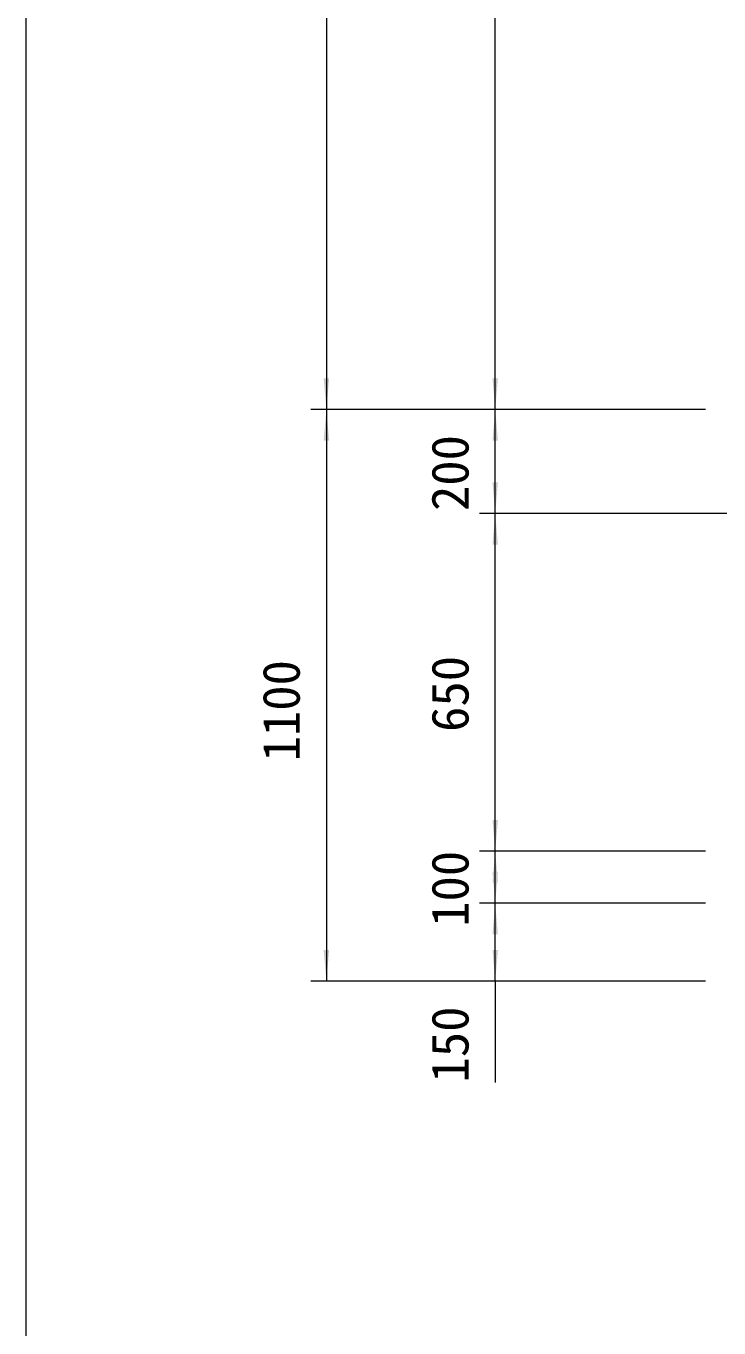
# Model space of a CAD drawing. Units: millimetres, scale not verified. Extents: x -11700 to 11700, y -8360 to 8374.
# Drawn here: x -11700 to -10366, y 1568 to 4073 of the extents above; entities that cross this region are included whole.
import ezdxf
from ezdxf.enums import TextEntityAlignment as Align

# ---------------------------------------------------------------- set-up
doc = ezdxf.new("R2010")
doc.units = ezdxf.units.MM
doc.header["$LTSCALE"] = 60
doc.layers.add('0-1_IMPORTED', color=30, linetype='Continuous', lineweight=18)
doc.styles.add('ＭＳ ゴシック', font='')
doc.styles.get('ＭＳ ゴシック').set_extended_font_data('MS Gothic')

msp = doc.modelspace()

# ---------------------------------------------------------------- linework, layer by layer
at = {"layer": '0-1_IMPORTED', "color": 1}
for p, q in [((-11121.75, 6309.23), (-11121.75, 3335.23)), ((-10796.75, 3335.23), (-10796.75, 5835.23)), ((-10391.96, 3335.23), (-11151.75, 3335.23)), ((-10391.96, 3335.23), (-11151.75, 3335.23)), ((-11121.75, 3335.23), (-11121.75, 2235.23)), ((-10391.96, 3335.23), (-10826.75, 3335.23)), ((-10391.96, 3335.23), (-10826.75, 3335.23)), ((-10796.75, 3135.23), (-10796.75, 3335.23)), ((-10291.96, 3135.23), (-10826.75, 3135.23)), ((-10291.96, 3135.23), (-10826.75, 3135.23)), ((-10796.75, 2485.23), (-10796.75, 3135.23)), ((-10391.96, 2485.23), (-10826.75, 2485.23)), ((-10391.96, 2485.23), (-10826.75, 2485.23)), ((-10796.75, 2385.23), (-10796.75, 2485.23)), ((-10391.96, 2385.23), (-10826.75, 2385.23)), ((-10391.96, 2385.23), (-10826.75, 2385.23)), ((-10796.75, 2235.23), (-10796.75, 2385.23)), ((-10391.96, 2235.23), (-11151.75, 2235.23)), ((-10391.96, 2235.23), (-10826.75, 2235.23)), ((-10796.75, 2235.23), (-10796.75, 2040.36))]:
    msp.add_line(p, q, dxfattribs=at)
at = {"layer": '0-1_IMPORTED'}
msp.add_lwpolyline([(-11700, 8140.5), (11700, 8140.5), (11700, -8359.5), (-11700, -8359.5)], close=True, dxfattribs=at)
at = {"layer": '0-1_IMPORTED', "color": 1}
for points in [[(-11121.75, 3335.23), (-11127, 3395.23), (-11116.51, 3395.23)], [(-10796.75, 3335.23), (-10802, 3395.23), (-10791.51, 3395.23)], [(-11121.75, 3335.23), (-11116.51, 3275.24), (-11127, 3275.24)], [(-10796.75, 3335.23), (-10791.51, 3275.24), (-10802, 3275.24)], [(-10796.75, 3135.23), (-10802, 3195.23), (-10791.51, 3195.23)], [(-10796.75, 3135.23), (-10791.51, 3075.24), (-10802, 3075.24)], [(-10796.75, 2485.23), (-10802, 2545.23), (-10791.51, 2545.23)], [(-10796.75, 2485.23), (-10791.51, 2425.24), (-10802, 2425.24)], [(-10796.75, 2385.23), (-10802, 2445.23), (-10791.51, 2445.23)], [(-10796.75, 2385.23), (-10791.51, 2325.24), (-10802, 2325.24)], [(-11121.75, 2235.23), (-11127, 2295.23), (-11116.51, 2295.23)], [(-10796.75, 2235.23), (-10802, 2295.23), (-10791.51, 2295.23)]]:
    msp.add_solid(points, dxfattribs=at)

# ---------------------------------------------------------------- texts
at = {"layer": '0-1_IMPORTED', "color": 7, "style": 'ＭＳ ゴシック'}
for s, p in [('200', (-10826.53, 3139.98)), ('650', (-10826.53, 2714.98)), ('1100', (-11151.53, 2658.23)), ('100', (-10826.53, 2339.98)), ('150', (-10826.53, 2040.36))]:
    msp.add_text(s, height=71.65, rotation=90, dxfattribs=at).set_placement(p, align=Align.BOTTOM_LEFT)

doc.saveas('drawing.dxf')
